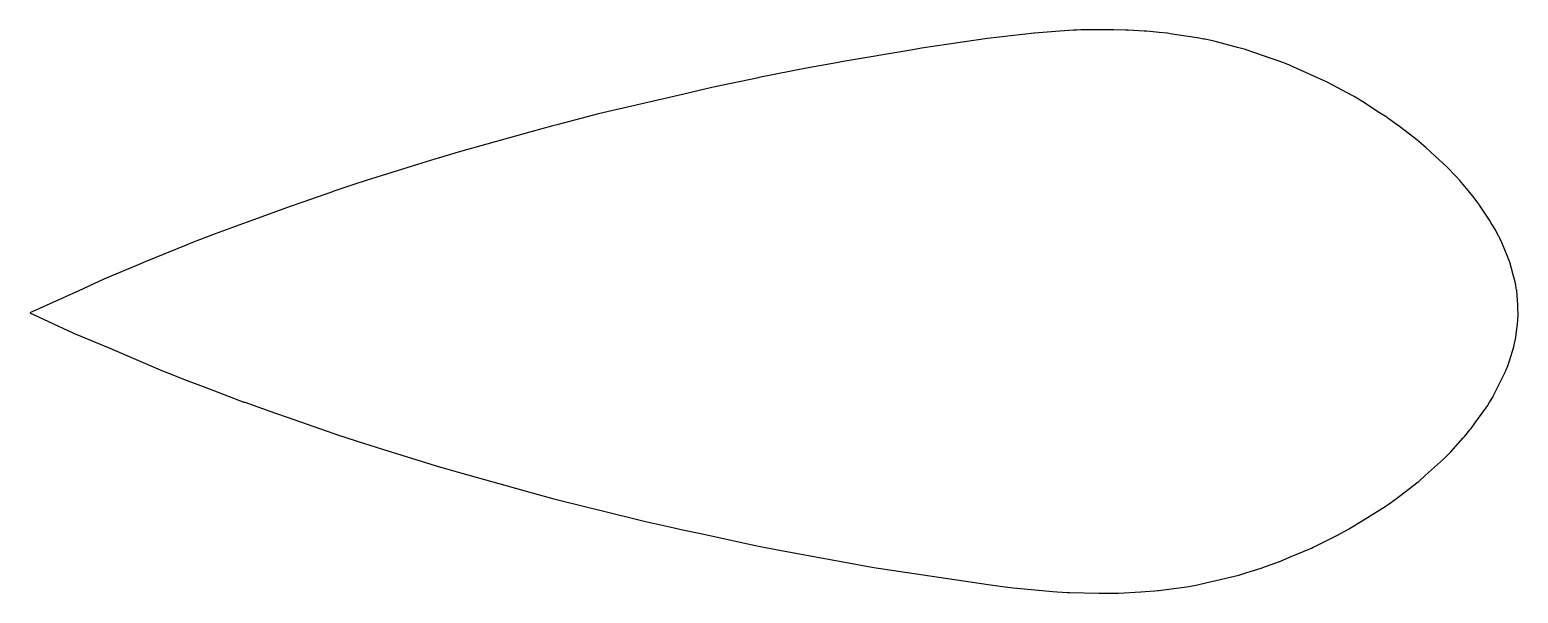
# Model space of a CAD drawing. Header units: metres. Extents: x -88 to 62, y -28 to 28.
import ezdxf

# ---------------------------------------------------------------- set-up
doc = ezdxf.new("R2010")
doc.units = ezdxf.units.M

msp = doc.modelspace()

# ---------------------------------------------------------------- linework, layer by layer
for p, q in [((8.95287, 27.5123), (5.06422, 26.9508)), ((12.4897, 27.931), (8.95287, 27.5123)), ((13.6404, 28.0656), (12.4897, 27.931)), ((13.6832, 28.0696), (13.6404, 28.0656)), ((16.2287, 28.2513), (13.6832, 28.0696)), ((17.6219, 28.3481), (16.2287, 28.2513)), ((17.9465, 28.3617), (17.6219, 28.3481)), ((18.3439, 28.3746), (17.9465, 28.3617)), ((18.5238, 28.3799), (18.3439, 28.3746)), ((21.2583, 28.3951), (18.5238, 28.3799)), ((21.6862, 28.3932), (21.2583, 28.3951)), ((22.851, 28.3685), (21.6862, 28.3932)), ((23.1274, 28.3554), (22.851, 28.3685)), ((24.7511, 28.2696), (23.1274, 28.3554)), ((24.975, 28.2537), (24.7511, 28.2696)), ((25.3376, 28.2242), (24.975, 28.2537)), ((26.2406, 28.1362), (25.3376, 28.2242)), ((27.0872, 28.0398), (26.2406, 28.1362)), ((27.3701, 28.0028), (27.0872, 28.0398)), ((29.8578, 27.6234), (27.3701, 28.0028)), ((30.1278, 27.5761), (29.8578, 27.6234)), ((30.7634, 27.4585), (30.1278, 27.5761)), ((30.8783, 27.4346), (30.7634, 27.4585)), ((31.7941, 27.2371), (30.8783, 27.4346)), ((32.0292, 27.1841), (31.7941, 27.2371)), ((34.1599, 26.6183), (32.0292, 27.1841)), ((1.43002, 26.3848), (-5.59714, 25.2004)), ((2.31627, 26.5279), (1.43002, 26.3848)), ((5.06422, 26.9508), (2.31627, 26.5279)), ((34.9435, 26.4046), (34.1599, 26.6183)), ((35.0284, 26.3787), (34.9435, 26.4046)), ((37.653, 25.4689), (35.0284, 26.3787)), ((-9.11804, 24.5473), (-14.0866, 23.5815)), ((-6.27258, 25.0803), (-9.11804, 24.5473)), ((-5.59714, 25.2004), (-6.27258, 25.0803)), ((38.1513, 25.2926), (37.653, 25.4689)), ((39.0732, 24.9624), (38.1513, 25.2926)), ((39.1259, 24.9413), (39.0732, 24.9624)), ((39.4281, 24.8199), (39.1259, 24.9413)), ((39.4669, 24.8042), (39.4281, 24.8199)), ((42.211, 23.5646), (39.4669, 24.8042)), ((-18.8366, 22.5814), (-21.7794, 21.8938)), ((-18.8238, 22.5842), (-18.8366, 22.5814)), ((-14.1296, 23.5728), (-18.8238, 22.5842)), ((-14.0866, 23.5815), (-14.1296, 23.5728)), ((43.1017, 23.16), (42.211, 23.5646)), ((43.1287, 23.1465), (43.1017, 23.16)), ((43.7492, 22.8206), (43.1287, 23.1465)), ((45.7096, 21.7607), (43.7492, 22.8206)), ((-21.7794, 21.8938), (-30.2308, 19.9179)), ((45.888, 21.6596), (45.7096, 21.7607)), ((46.3301, 21.4052), (45.888, 21.6596)), ((46.7664, 21.1456), (46.3301, 21.4052)), ((48.4668, 20.0416), (46.7664, 21.1456)), ((-30.2308, 19.9179), (-34.4492, 18.8353)), ((49.1794, 19.5895), (48.4668, 20.0416)), ((49.2975, 19.5089), (49.1794, 19.5895)), ((50.12, 18.9057), (49.2975, 19.5089)), ((-36.9297, 18.1616), (-37.7653, 17.9319)), ((-34.9939, 18.6915), (-36.9297, 18.1616)), ((-34.4492, 18.8353), (-34.9939, 18.6915)), ((50.4737, 18.6403), (50.12, 18.9057)), ((52.3601, 17.2039), (50.4737, 18.6403)), ((-37.7653, 17.9319), (-44.3926, 16.0596)), ((52.4257, 17.1501), (52.3601, 17.2039)), ((52.6956, 16.9244), (52.4257, 17.1501)), ((53.1711, 16.5209), (52.6956, 16.9244)), ((54.4763, 15.3043), (53.1711, 16.5209)), ((-46.3181, 15.4972), (-48.502, 14.8164)), ((-46.2648, 15.5132), (-46.3181, 15.4972)), ((-44.3926, 16.0596), (-46.2648, 15.5132)), ((55.2231, 14.6127), (54.4763, 15.3043)), ((-48.502, 14.8164), (-53.6543, 13.2067)), ((55.2466, 14.5892), (55.2231, 14.6127)), ((56.1436, 13.6413), (55.2466, 14.5892)), ((56.5219, 13.2416), (56.1436, 13.6413)), ((-57.042, 12.0861), (-60.0512, 11.0242)), ((-56.9141, 12.1291), (-57.042, 12.0861)), ((-54.7899, 12.8326), (-56.9141, 12.1291)), ((-53.6543, 13.2067), (-54.7899, 12.8326)), ((56.5426, 13.2184), (56.5219, 13.2416)), ((57.3895, 12.2109), (56.5426, 13.2184)), ((57.8663, 11.6395), (57.3895, 12.2109)), ((-61.2045, 10.6151), (-67.2196, 8.46432)), ((-60.0512, 11.0242), (-61.2045, 10.6151)), ((58.2918, 11.0773), (57.8663, 11.6395)), ((58.5063, 10.7887), (58.2918, 11.0773)), ((58.5446, 10.7353), (58.5063, 10.7887)), ((59.5325, 9.20763), (58.5446, 10.7353)), ((59.7137, 8.92151), (59.5325, 9.20763)), ((-69.7373, 7.50446), (-71.1488, 6.95709)), ((-68.8884, 7.82784), (-69.7373, 7.50446)), ((-67.4032, 8.39543), (-68.8884, 7.82784)), ((-67.2196, 8.46432), (-67.4032, 8.39543)), ((60.1366, 8.23264), (59.7137, 8.92151)), ((60.1801, 8.15271), (60.1366, 8.23264)), ((60.4788, 7.59271), (60.1801, 8.15271)), ((60.5016, 7.54819), (60.4788, 7.59271)), ((60.5743, 7.40466), (60.5016, 7.54819)), ((-71.8152, 6.69357), (-75.9233, 5.01398)), ((-71.1488, 6.95709), (-71.8152, 6.69357)), ((60.6655, 7.2202), (60.5743, 7.40466)), ((60.6692, 7.21257), (60.6655, 7.2202)), ((61.3129, 5.67365), (60.6692, 7.21257)), ((-76.6483, 4.715), (-79.6765, 3.44188)), ((-75.9233, 5.01398), (-76.6483, 4.715)), ((61.5663, 5.05087), (61.3129, 5.67365)), ((61.5821, 5.00443), (61.5663, 5.05087)), ((61.9423, 3.71329), (61.5821, 5.00443)), ((-80.0891, 3.26251), (-82.6078, 2.10805)), ((-79.6765, 3.44188), (-80.0891, 3.26251)), ((62.1301, 3.01105), (61.9423, 3.71329)), ((62.1652, 2.83478), (62.1301, 3.01105)), ((-82.6078, 2.10805), (-87.5599, -0.11777)), ((62.1977, 2.65823), (62.1652, 2.83478)), ((62.2082, 2.59839), (62.1977, 2.65823)), ((62.276, 2.19553), (62.2082, 2.59839)), ((62.2806, 2.16585), (62.276, 2.19553)), ((62.2913, 2.09512), (62.2806, 2.16585)), ((62.2923, 2.08804), (62.2913, 2.09512)), ((62.3816, 0.66237), (62.2923, 2.08804)), ((62.4004, 0.35262), (62.3816, 0.66237)), ((62.4366, -0.24823), (62.4004, 0.35262)), ((-87.5599, -0.11777), (-85.66, -0.98248)), ((-85.66, -0.98248), (-83.2053, -2.11258)), ((62.2414, -2.23584), (62.3795, -1.24361)), ((62.3795, -1.24361), (62.4019, -0.85626)), ((62.4019, -0.85626), (62.4365, -0.25044)), ((62.4365, -0.25044), (62.4366, -0.24823)), ((-83.2053, -2.11258), (-82.975, -2.21504)), ((-82.975, -2.21504), (-79.485, -3.67128)), ((62.0607, -3.19128), (62.1907, -2.59601)), ((62.1907, -2.59601), (62.1915, -2.59137)), ((62.1915, -2.59137), (62.2414, -2.23584)), ((-79.485, -3.67128), (-74.1848, -5.93703)), ((61.5458, -4.93144), (61.9882, -3.52588)), ((61.9882, -3.52588), (61.9931, -3.50618)), ((61.9931, -3.50618), (62.0607, -3.19128)), ((-74.1848, -5.93703), (-73.9045, -6.04936)), ((61.1533, -6.03577), (61.169, -5.99765)), ((61.169, -5.99765), (61.2249, -5.85403)), ((61.2249, -5.85403), (61.3821, -5.45976)), ((61.3821, -5.45976), (61.5458, -4.93144)), ((-73.9045, -6.04936), (-73.645, -6.15172)), ((-73.645, -6.15172), (-72.056, -6.78642)), ((-72.056, -6.78642), (-69.544, -7.74352)), ((60.3249, -7.68269), (61.1533, -6.03577)), ((-69.544, -7.74352), (-65.9873, -9.0937)), ((59.5143, -9.18787), (59.8661, -8.61288)), ((59.8661, -8.61288), (59.8761, -8.59566)), ((59.8761, -8.59566), (59.9591, -8.4489)), ((59.9591, -8.4489), (60.3249, -7.68269)), ((-65.9873, -9.0937), (-65.9023, -9.12498)), ((-65.9023, -9.12498), (-62.7859, -10.2152)), ((-62.7859, -10.2152), (-61.6075, -10.6259)), ((58.0603, -11.2294), (59.1843, -9.71173)), ((59.1843, -9.71173), (59.3273, -9.49072)), ((59.3273, -9.49072), (59.5143, -9.18787)), ((-61.6075, -10.6259), (-56.2383, -12.4961)), ((57.0616, -12.5184), (57.5679, -11.9116)), ((57.5679, -11.9116), (57.6858, -11.762)), ((57.6858, -11.762), (58.0603, -11.2294)), ((-56.2383, -12.4961), (-56.2235, -12.501)), ((-56.2235, -12.501), (-55.704, -12.6714)), ((-55.704, -12.6714), (-54.5616, -13.046)), ((-54.5616, -13.046), (-52.0138, -13.8368)), ((55.6317, -14.0997), (56.904, -12.699)), ((56.904, -12.699), (57.0616, -12.5184)), ((-52.0138, -13.8368), (-46.1591, -15.6565)), ((53.093, -16.4717), (54.89, -14.8541)), ((54.89, -14.8541), (54.8945, -14.8498)), ((54.8945, -14.8498), (55.035, -14.7102)), ((55.035, -14.7102), (55.2805, -14.4668)), ((55.2805, -14.4668), (55.6317, -14.0997)), ((-46.1591, -15.6565), (-46.1271, -15.666)), ((-46.1271, -15.666), (-44.2541, -16.2072)), ((-44.2541, -16.2072), (-37.7613, -18.0217)), ((52.4062, -17.0827), (53.093, -16.4717)), ((50.9102, -18.2469), (52.3503, -17.1286)), ((52.3503, -17.1286), (52.4062, -17.0827)), ((-37.7613, -18.0217), (-36.935, -18.2465)), ((-36.935, -18.2465), (-34.759, -18.833)), ((-34.759, -18.833), (-33.5274, -19.1532)), ((-33.5274, -19.1532), (-32.1709, -19.4957)), ((-32.1709, -19.4957), (-26.4592, -20.8859)), ((49.0401, -19.6086), (49.3224, -19.4102)), ((49.3224, -19.4102), (50.1841, -18.8039)), ((50.1841, -18.8039), (50.9102, -18.2469)), ((-26.4592, -20.8859), (-25.6341, -21.0826)), ((46.6933, -21.0614), (49.0344, -19.6125)), ((49.0344, -19.6125), (49.0401, -19.6086)), ((-25.6341, -21.0826), (-22.6311, -21.7757)), ((-22.6311, -21.7757), (-21.9173, -21.9341)), ((-21.9173, -21.9341), (-20.1064, -22.3104)), ((-20.1064, -22.3104), (-14.1247, -23.5986)), ((44.1583, -22.5341), (45.3856, -21.8743)), ((45.3856, -21.8743), (45.436, -21.8458)), ((45.436, -21.8458), (46.6933, -21.0614)), ((-14.1247, -23.5986), (-12.0176, -24.0164)), ((39.3871, -24.7268), (41.6076, -23.8002)), ((41.6076, -23.8002), (41.7798, -23.7194)), ((41.7798, -23.7194), (42.2054, -23.5065)), ((42.2054, -23.5065), (43.694, -22.7861)), ((43.694, -22.7861), (44.1583, -22.5341)), ((-12.0176, -24.0164), (-2.48654, -25.7478)), ((36.9785, -25.6665), (38.3924, -25.1576)), ((38.3924, -25.1576), (38.4061, -25.1524)), ((38.4061, -25.1524), (39.3871, -24.7268)), ((-2.48654, -25.7478), (9.02704, -27.4877)), ((31.0953, -27.2867), (34.2655, -26.5353)), ((34.2655, -26.5353), (34.2707, -26.5338)), ((34.2707, -26.5338), (35.098, -26.2755)), ((35.098, -26.2755), (36.5221, -25.8313)), ((36.5221, -25.8313), (36.9785, -25.6665)), ((9.02704, -27.4877), (10.4541, -27.6698)), ((10.4541, -27.6698), (11.5398, -27.7951)), ((11.5398, -27.7951), (11.9232, -27.8362)), ((11.9232, -27.8362), (15.553, -28.1635)), ((15.553, -28.1635), (15.9763, -28.1952)), ((15.9763, -28.1952), (17.0246, -28.2636)), ((17.0246, -28.2636), (17.2299, -28.273)), ((17.2299, -28.273), (20.2229, -28.3372)), ((20.2229, -28.3372), (21.444, -28.3502)), ((21.444, -28.3502), (21.8312, -28.3427)), ((21.8312, -28.3427), (22.084, -28.3365)), ((22.084, -28.3365), (22.1664, -28.3342)), ((22.1664, -28.3342), (24.4147, -28.2104)), ((24.4147, -28.2104), (24.832, -28.1852)), ((24.832, -28.1852), (25.8177, -28.1137)), ((25.8177, -28.1137), (26.1018, -28.0876)), ((26.1018, -28.0876), (26.23, -28.0742)), ((26.23, -28.0742), (26.9564, -27.9763)), ((26.9564, -27.9763), (28.7666, -27.7498)), ((28.7666, -27.7498), (29.2472, -27.6676)), ((29.2472, -27.6676), (30.1083, -27.5197)), ((30.1083, -27.5197), (30.1183, -27.5178)), ((30.1183, -27.5178), (31.0953, -27.2867))]:
    msp.add_line(p, q)

doc.saveas('drawing.dxf')
